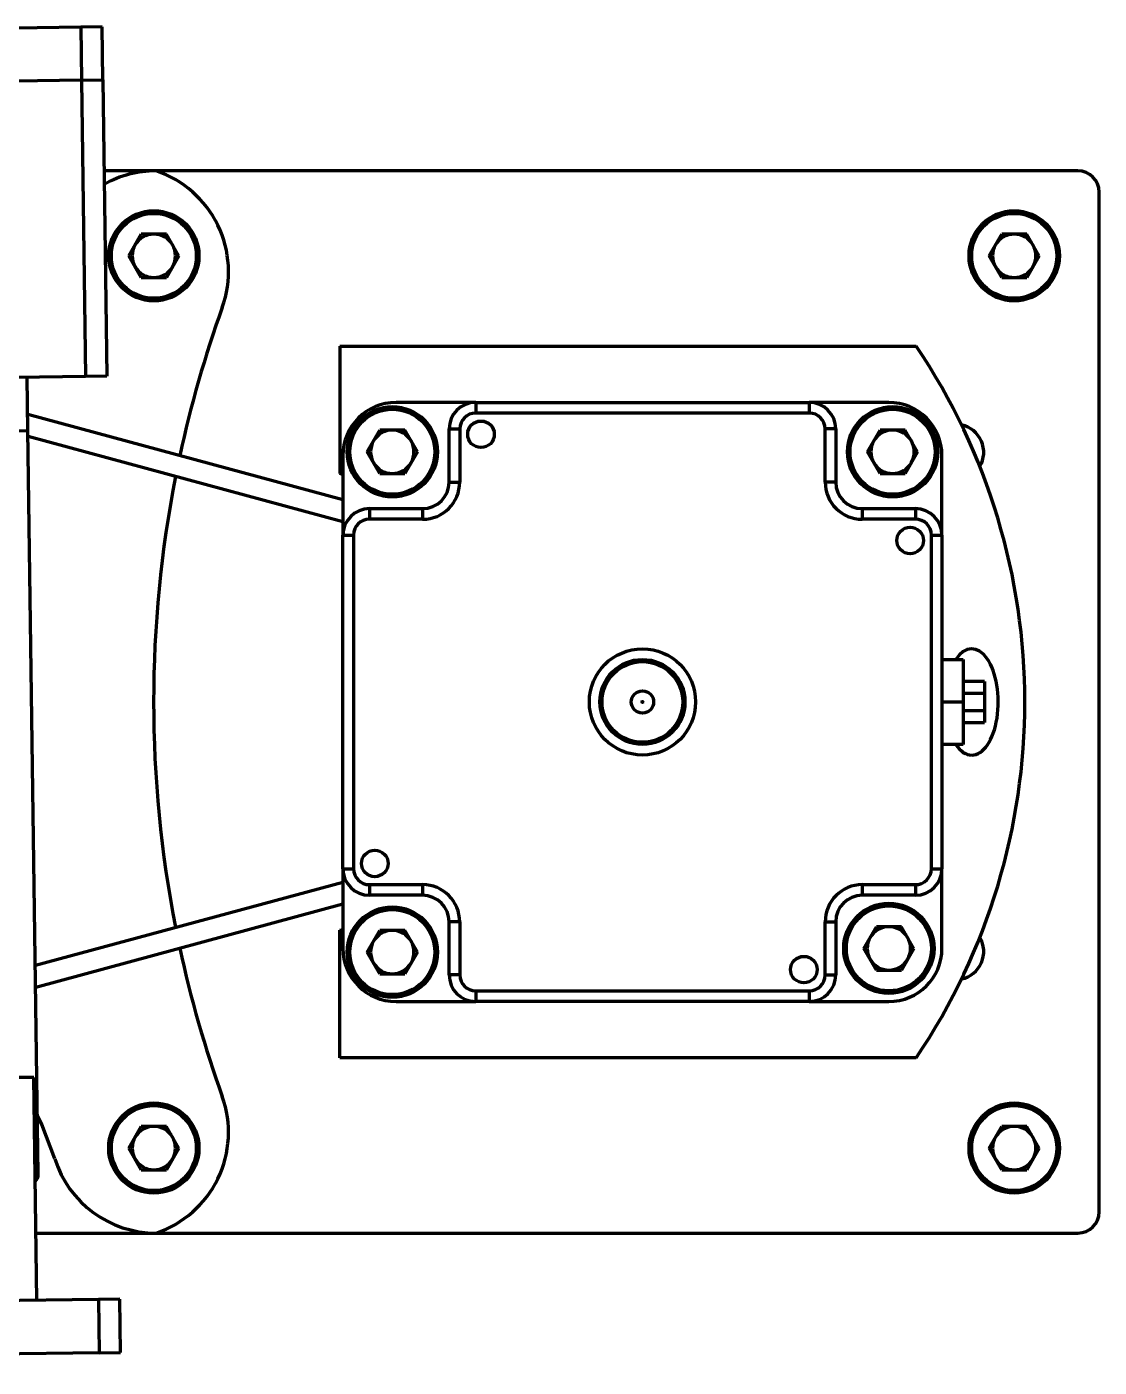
# Model space of a CAD drawing. Header units: millimetres. Extents: x -419 to 9215, y 1224 to 3301.
# Drawn here: x 35.7 to 136.7, y 2614.1 to 2740.3 of the extents above; entities that cross this region are included whole.
import ezdxf

# ---------------------------------------------------------------- set-up
doc = ezdxf.new("R2010")
doc.units = ezdxf.units.MM
doc.layers.add('Net 0.7', color=7, linetype='Continuous', lineweight=70)

msp = doc.modelspace()

# ---------------------------------------------------------------- linework, layer by layer
at = {"layer": 'Net 0.7', "color": 7, "linetype": 'Continuous', "lineweight": 70}
for p, q in [((40.8, 2740.3), (-58.19, 2738.93)), ((42.8, 2740.33), (40.8, 2740.3)), ((40.8, 2740.3), (40.87, 2735.3)), ((42.87, 2735.33), (42.8, 2740.33)), ((40.87, 2735.3), (-58.12, 2733.93)), ((40.87, 2735.3), (-23.79, 2734.41)), ((40.87, 2735.3), (42.87, 2735.33)), ((40.87, 2735.3), (41.25, 2707.41)), ((42.87, 2735.33), (43.25, 2707.43)), ((134.67, 2726.77), (42.99, 2726.77)), ((136.67, 2628.77), (136.67, 2724.77)), ((45.31, 2718.77), (46.49, 2720.81)), ((48.85, 2720.81), (46.49, 2720.81)), ((50.03, 2718.77), (48.85, 2720.81)), ((126.31, 2718.77), (127.49, 2720.81)), ((129.85, 2720.81), (127.49, 2720.81)), ((131.03, 2718.77), (129.85, 2720.81)), ((46.49, 2716.73), (45.31, 2718.77)), ((50.03, 2718.77), (48.85, 2716.73)), ((127.49, 2716.73), (126.31, 2718.77)), ((131.03, 2718.77), (129.85, 2716.73)), ((46.49, 2716.73), (48.85, 2716.73)), ((127.49, 2716.73), (129.85, 2716.73)), ((65.17, 2710.27), (65.17, 2698.27)), ((65.17, 2710.27), (119.45, 2710.27)), ((41.25, 2707.41), (-22.74, 2706.52)), ((35.82, 2702.33), (35.75, 2707.33)), ((43.25, 2707.43), (41.25, 2707.41)), ((77.97, 2704.97), (70.47, 2704.97)), ((77.97, 2704.97), (77.97, 2703.97)), ((77.97, 2704.97), (109.37, 2704.97)), ((109.37, 2704.97), (109.37, 2703.97)), ((116.87, 2704.97), (109.37, 2704.97)), ((65.47, 2695.8), (35.8, 2703.83)), ((109.37, 2703.97), (77.97, 2703.97)), ((32.82, 2702.29), (35.82, 2702.33)), ((36.79, 2632.34), (35.82, 2702.33)), ((65.47, 2693.73), (35.83, 2701.75)), ((67.76, 2700.32), (68.94, 2702.36)), ((71.3, 2702.36), (68.94, 2702.36)), ((72.48, 2700.32), (71.3, 2702.36)), ((75.47, 2702.47), (76.47, 2702.47)), ((75.47, 2697.47), (75.47, 2702.47)), ((76.47, 2702.47), (76.47, 2697.47)), ((110.87, 2697.47), (110.87, 2702.47)), ((111.87, 2702.47), (110.87, 2702.47)), ((111.87, 2702.47), (111.87, 2697.47)), ((114.86, 2700.32), (116.04, 2702.36)), ((118.4, 2702.36), (116.04, 2702.36)), ((119.58, 2700.32), (118.4, 2702.36)), ((65.47, 2699.97), (65.47, 2692.47)), ((68.94, 2698.28), (67.76, 2700.32)), ((72.48, 2700.32), (71.3, 2698.28)), ((116.04, 2698.28), (114.86, 2700.32)), ((119.58, 2700.32), (118.4, 2698.28)), ((121.87, 2692.47), (121.87, 2699.97)), ((65.47, 2698.18), (65.17, 2698.27)), ((68.94, 2698.28), (71.3, 2698.28)), ((116.04, 2698.28), (118.4, 2698.28)), ((75.47, 2697.47), (76.47, 2697.47)), ((111.87, 2697.47), (110.87, 2697.47)), ((67.97, 2694.97), (72.97, 2694.97)), ((67.97, 2694.97), (67.97, 2693.97)), ((72.97, 2694.97), (72.97, 2693.97)), ((114.37, 2694.97), (114.37, 2693.97)), ((114.37, 2694.97), (119.37, 2694.97)), ((119.37, 2694.97), (119.37, 2693.97)), ((72.97, 2693.97), (67.97, 2693.97)), ((119.37, 2693.97), (114.37, 2693.97)), ((65.47, 2661.07), (65.47, 2692.47)), ((65.47, 2692.47), (66.47, 2692.47)), ((66.47, 2692.47), (66.47, 2661.07)), ((120.87, 2692.47), (121.87, 2692.47)), ((120.87, 2661.07), (120.87, 2692.47)), ((121.87, 2692.47), (121.87, 2661.07)), ((121.87, 2680.77), (123.87, 2680.77)), ((123.87, 2680.77), (123.87, 2676.77)), ((125.87, 2678.7), (123.87, 2678.7)), ((125.87, 2678.7), (125.87, 2677.57)), ((121.87, 2676.77), (123.87, 2676.77)), ((125.87, 2677.57), (123.87, 2677.57)), ((123.87, 2676.77), (123.87, 2672.77)), ((125.87, 2677.57), (125.87, 2675.97)), ((123.87, 2675.97), (125.87, 2675.97)), ((125.87, 2675.97), (125.87, 2674.84)), ((123.87, 2674.84), (125.87, 2674.84)), ((123.87, 2672.77), (121.87, 2672.77)), ((65.47, 2661.07), (66.47, 2661.07)), ((65.47, 2661.07), (65.47, 2653.57)), ((120.87, 2661.07), (121.87, 2661.07)), ((121.87, 2653.57), (121.87, 2661.07)), ((36.52, 2651.98), (65.47, 2659.82)), ((67.97, 2659.57), (72.97, 2659.57)), ((67.97, 2659.57), (67.97, 2658.57)), ((72.97, 2659.57), (72.97, 2658.57)), ((114.37, 2659.57), (119.37, 2659.57)), ((114.37, 2659.57), (114.37, 2658.57)), ((119.37, 2659.57), (119.37, 2658.57)), ((36.55, 2649.92), (65.47, 2657.75)), ((72.97, 2658.57), (67.97, 2658.57)), ((119.37, 2658.57), (114.37, 2658.57)), ((65.17, 2655.27), (65.47, 2655.36)), ((65.17, 2643.27), (65.17, 2655.27)), ((67.76, 2653.22), (68.94, 2655.26)), ((71.3, 2655.26), (68.94, 2655.26)), ((72.48, 2653.22), (71.3, 2655.26)), ((76.47, 2656.07), (75.47, 2656.07)), ((75.47, 2651.07), (75.47, 2656.07)), ((76.47, 2656.07), (76.47, 2651.07)), ((110.87, 2651.07), (110.87, 2656.07)), ((110.87, 2656.07), (111.87, 2656.07)), ((111.87, 2656.07), (111.87, 2651.07)), ((114.51, 2653.57), (115.69, 2655.61)), ((118.05, 2655.61), (115.69, 2655.61)), ((119.23, 2653.57), (118.05, 2655.61)), ((68.94, 2651.18), (67.76, 2653.22)), ((72.48, 2653.22), (71.3, 2651.18)), ((115.69, 2651.53), (114.51, 2653.57)), ((119.23, 2653.57), (118.05, 2651.53)), ((115.69, 2651.53), (118.05, 2651.53)), ((68.94, 2651.18), (71.3, 2651.18)), ((76.47, 2651.07), (75.47, 2651.07)), ((110.87, 2651.07), (111.87, 2651.07)), ((77.97, 2649.57), (109.37, 2649.57)), ((77.97, 2649.57), (77.97, 2648.57)), ((109.37, 2649.57), (109.37, 2648.57)), ((70.47, 2648.57), (77.97, 2648.57)), ((109.37, 2648.57), (77.97, 2648.57)), ((109.37, 2648.57), (116.87, 2648.57)), ((119.45, 2643.27), (65.17, 2643.27)), ((36.37, 2641.43), (34.37, 2641.4)), ((36.66, 2620.43), (36.37, 2641.43)), ((45.31, 2634.77), (46.49, 2636.81)), ((48.85, 2636.81), (46.49, 2636.81)), ((50.03, 2634.77), (48.85, 2636.81)), ((126.31, 2634.77), (127.49, 2636.81)), ((129.85, 2636.81), (127.49, 2636.81)), ((131.03, 2634.77), (129.85, 2636.81)), ((46.49, 2632.73), (45.31, 2634.77)), ((50.03, 2634.77), (48.85, 2632.73)), ((127.49, 2632.73), (126.31, 2634.77)), ((131.03, 2634.77), (129.85, 2632.73)), ((46.49, 2632.73), (48.85, 2632.73)), ((127.49, 2632.73), (129.85, 2632.73)), ((36.57, 2626.77), (134.67, 2626.77)), ((42.46, 2620.51), (4.43, 2619.99)), ((44.46, 2620.54), (42.46, 2620.51)), ((42.46, 2620.51), (42.53, 2615.51)), ((44.53, 2615.54), (44.46, 2620.54)), ((42.53, 2615.51), (-56.46, 2614.14)), ((42.53, 2615.51), (44.53, 2615.54))]:
    msp.add_line(p, q, dxfattribs=at)
at = {"layer": 'Net 0.7', "color": 8, "linetype": 'Continuous', "lineweight": 70}
msp.add_line((36.79, 2632.34), (36.49, 2632.33), dxfattribs=at)
at = {"layer": 'Net 0.7', "color": 7, "linetype": 'Continuous', "lineweight": 70, "flags": 128}
msp.add_lwpolyline([(38.34, 2633.76), (37.12, 2636.99), (36.72, 2637.84)], dxfattribs=at)
at = {"layer": 'Net 0.7', "color": 7, "linetype": 'Continuous', "lineweight": 70}
for centre, radius in [((47.67, 2718.77), 4.25), ((47.67, 2718.77), 4), ((128.67, 2718.77), 4.25), ((128.67, 2718.77), 4), ((70.12, 2700.32), 4.25), ((70.12, 2700.32), 4), ((117.22, 2700.32), 4.25), ((117.22, 2700.32), 4), ((78.47, 2701.97), 1.25), ((118.87, 2691.97), 1.25), ((93.67, 2676.77), 5), ((93.67, 2676.77), 4), ((93.67, 2676.77), 3.8), ((93.67, 2676.77), 1.05), ((93.67, 2676.77), 0.05), ((68.47, 2661.57), 1.25), ((116.87, 2653.57), 4.25), ((116.87, 2653.57), 4), ((70.12, 2653.22), 4.25), ((70.12, 2653.22), 4), ((108.87, 2651.57), 1.25), ((47.67, 2634.77), 4.25), ((47.67, 2634.77), 4), ((128.67, 2634.77), 4.25), ((128.67, 2634.77), 4)]:
    msp.add_circle(centre, radius, dxfattribs=at)
for centre, radius, start, end in [((47.88, 2716.77), 10, 90, 119.1924), ((44.7, 2717.29), 10, 340.2653, 71.4441), ((134.67, 2724.77), 2, 0, 90), ((47.67, 2718.77), 2.04, 90, 150), ((47.67, 2718.77), 2.04, 30, 90), ((128.67, 2718.77), 2.04, 90, 150), ((128.67, 2718.77), 2.04, 30, 90), ((47.67, 2718.77), 2.04, 150, 210), ((47.67, 2718.77), 2.04, 330, 30), ((128.67, 2718.77), 2.04, 150, 210), ((128.67, 2718.77), 2.04, 330, 30), ((47.67, 2718.77), 2.04, 210, 270), ((47.67, 2718.77), 2.04, 270, 330), ((128.67, 2718.77), 2.04, 210, 270), ((128.67, 2718.77), 2.04, 270, 330), ((157.65, 2676.77), 110, 160.2653, 167.8352), ((69.67, 2676.77), 60, 326.0594, 33.9406), ((70.47, 2699.97), 5, 90, 180), ((77.97, 2702.47), 2.5, 90, 180), ((109.37, 2702.47), 2.5, 0, 90), ((116.87, 2699.97), 5, 0, 90), ((77.97, 2702.47), 1.5, 90, 180), ((109.37, 2702.47), 1.5, 0, 90), ((70.12, 2700.32), 2.04, 90, 150), ((70.12, 2700.32), 2.04, 30, 90), ((117.22, 2700.32), 2.04, 90, 150), ((117.22, 2700.32), 2.04, 30, 90), ((123.17, 2700.27), 2.63, 329.2359, 78.1913), ((70.12, 2700.32), 2.04, 150, 210), ((70.12, 2700.32), 2.04, 330, 30), ((117.22, 2700.32), 2.04, 150, 210), ((117.22, 2700.32), 2.04, 330, 30), ((70.12, 2700.32), 2.04, 210, 270), ((70.12, 2700.32), 2.04, 270, 330), ((117.22, 2700.32), 2.04, 210, 270), ((117.22, 2700.32), 2.04, 270, 330), ((157.65, 2676.77), 110, 168.8789, 191.1211), ((72.97, 2697.47), 3.5, 270, 0), ((72.97, 2697.47), 2.5, 270, 0), ((114.37, 2697.47), 3.5, 180, 270), ((114.37, 2697.47), 2.5, 180, 270), ((67.97, 2692.47), 2.5, 90, 180), ((119.37, 2692.47), 2.5, 0, 90), ((67.97, 2692.47), 1.5, 90, 180), ((119.37, 2692.47), 1.5, 0, 90), ((67.97, 2661.07), 2.5, 180, 270), ((67.97, 2661.07), 1.5, 180, 270), ((119.37, 2661.07), 1.5, 270, 0), ((119.37, 2661.07), 2.5, 270, 0), ((72.97, 2656.07), 3.5, 0, 90), ((114.37, 2656.07), 3.5, 90, 180), ((72.97, 2656.07), 2.5, 0, 90), ((114.37, 2656.07), 2.5, 90, 180), ((70.12, 2653.22), 2.04, 90, 150), ((70.12, 2653.22), 2.04, 30, 90), ((116.87, 2653.57), 2.04, 90, 150), ((116.87, 2653.57), 2.04, 30, 90), ((70.12, 2653.22), 2.04, 150, 210), ((70.12, 2653.22), 2.04, 330, 30), ((116.87, 2653.57), 2.04, 150, 210), ((116.87, 2653.57), 2.04, 330, 30), ((123.17, 2653.27), 2.63, 281.8087, 30.7641), ((157.65, 2676.77), 110, 192.1648, 199.7347), ((70.47, 2653.57), 5, 180, 270), ((116.87, 2653.57), 2.04, 210, 270), ((116.87, 2653.57), 5, 270, 0), ((116.87, 2653.57), 2.04, 270, 330), ((70.12, 2653.22), 2.04, 210, 270), ((70.12, 2653.22), 2.04, 270, 330), ((77.97, 2651.07), 2.5, 180, 270), ((77.97, 2651.07), 1.5, 180, 270), ((109.37, 2651.07), 1.5, 270, 0), ((109.37, 2651.07), 2.5, 270, 0), ((44.7, 2636.25), 10, 288.5559, 19.7347), ((47.67, 2634.77), 2.04, 90, 150), ((47.67, 2634.77), 2.04, 30, 90), ((128.67, 2634.77), 2.04, 90, 150), ((128.67, 2634.77), 2.04, 30, 90), ((47.67, 2634.77), 2.04, 150, 210), ((47.67, 2634.77), 2.04, 330, 30), ((128.67, 2634.77), 2.04, 150, 210), ((128.67, 2634.77), 2.04, 330, 30), ((47.88, 2636.77), 10, 197.5326, 270), ((47.67, 2634.77), 2.04, 210, 270), ((47.67, 2634.77), 2.04, 270, 330), ((128.67, 2634.77), 2.04, 210, 270), ((128.67, 2634.77), 2.04, 270, 330), ((35.79, 2632.32), 1, 315.2213, 0.7943), ((134.67, 2628.77), 2, 270, 0)]:
    msp.add_arc(centre, radius, start, end, dxfattribs=at)
for start_param, end_param in [(3.141593, 6.926686), (2.498092, 3.141593)]:
    msp.add_ellipse((124.67, 2676.77), major_axis=(0, 5), ratio=0.5, start_param=start_param, end_param=end_param, dxfattribs=at)

doc.saveas('drawing.dxf')
